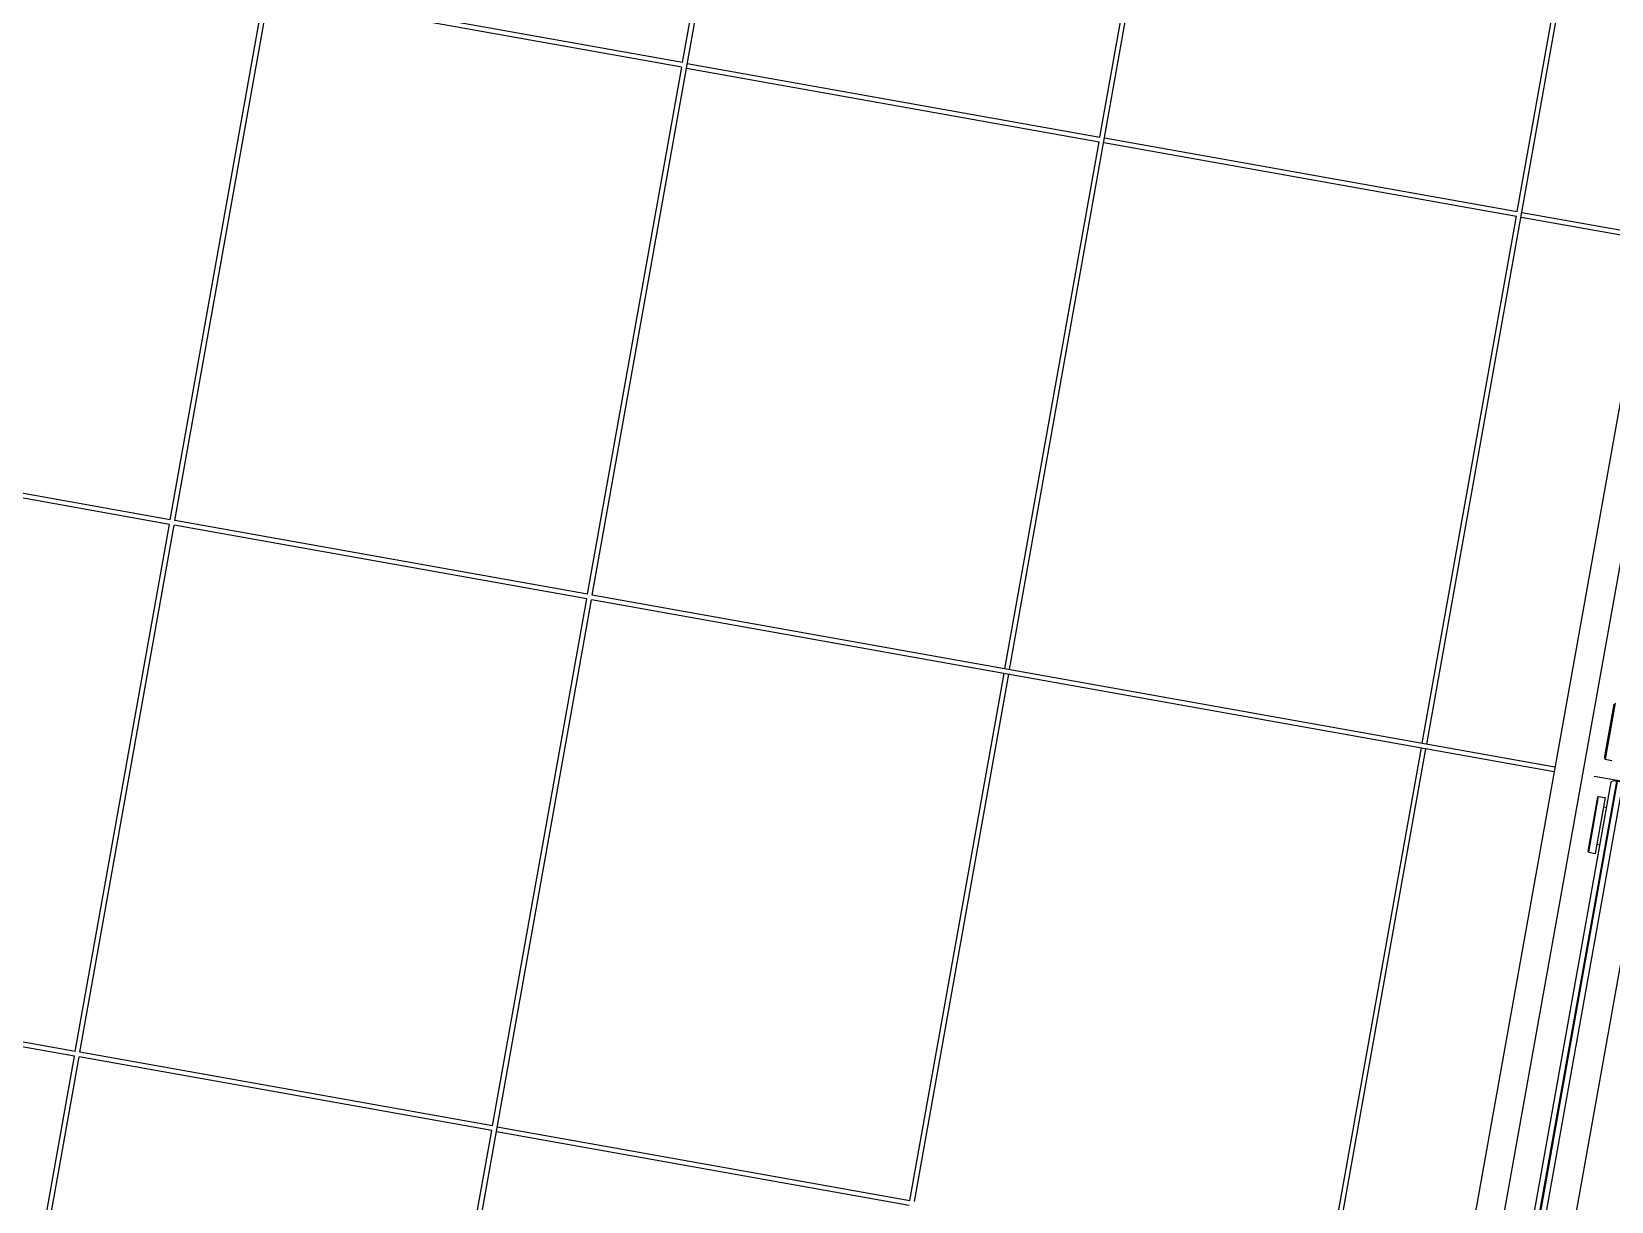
# Model space of a CAD drawing. Header units: centimetres. Extents: x 139057 to 200038, y 34824 to 80516.
# Drawn here: x 173033.3 to 173200.2, y 78768.1 to 78891.7 of the extents above; entities that cross this region are included whole.
import ezdxf

# ---------------------------------------------------------------- set-up
doc = ezdxf.new("R2010")
doc.units = ezdxf.units.CM
doc.header["$LTSCALE"] = 100
doc.layers.get('0').update_dxf_attribs({"lineweight": 0})
doc.layers.add('M-ASC', color=5, linetype='Continuous')

# ---------------------------------------------------------------- blocks, each defined once
blk = doc.blocks.new('6666666666666')
for p, q in [((1130, 0), (-1130, 0)), ((0, -2.5), (0, -62.5)), ((-20, -54), (-20, -47)), ((570, -37.1), (1, -37.1)), ((570, -37.9), (1, -37.9)), ((20, -47), (80, -47)), ((20, -54), (20, -47)), ((30, -47), (30, -43.9)), ((70, -47), (70, -43.9)), ((80, -54), (80, -47)), ((-80, -54), (-20, -54)), ((-21, -55), (-79, -55)), ((-21, -55), (-20, -54)), ((21, -55), (20, -54)), ((80, -54), (20, -54)), ((21, -55), (79, -55)), ((80, -54), (79, -55)), ((-1130, -75), (1130, -75)), ((-573.5, -242.5), (-573.5, -115)), ((-568.5, -242.5), (-568.5, -115)), ((-550, -105), (550, -105)), ((-2.5, -105), (-2.5, -1138.5)), ((2.5, -105), (2.5, -1138.5)), ((-2.5, -242.5), (-827, -242.5)), ((-573.5, -247.5), (-827, -247.5)), ((-573.5, -690.5), (-573.5, -247.5)), ((-568.5, -690.5), (-568.5, -247.5)), ((-2.5, -247.5), (-568.5, -247.5)), ((568.5, -242.5), (2.5, -242.5)), ((568.5, -247.5), (2.5, -247.5)), ((-2.5, -690.5), (-760, -690.5)), ((-573.5, -695.5), (-760, -695.5)), ((-573.5, -1138.5), (-573.5, -695.5)), ((-568.5, -1138.5), (-568.5, -695.5)), ((-2.5, -695.5), (-568.5, -695.5)), ((568.5, -690.5), (2.5, -690.5)), ((568.5, -695.5), (2.5, -695.5)), ((568.5, -1138.5), (568.5, -695.5)), ((573.5, -1138.5), (573.5, -695.5)), ((-2.5, -1138.5), (-820.9, -1138.5)), ((-573.5, -1143.5), (-820.5, -1143.5)), ((-573.5, -1143.5), (-573.5, -1586.5)), ((-568.5, -1143.5), (-568.5, -1586.5)), ((-2.5, -1143.5), (-568.5, -1143.5)), ((-2.5, -1143.5), (-2.5, -1586.5)), ((823.5, -1138.5), (2.5, -1138.5)), ((2.5, -1143.5), (2.5, -1586.5)), ((568.5, -1143.5), (2.5, -1143.5)), ((568.5, -1143.5), (568.5, -1586.5)), ((573.5, -1143.5), (573.5, -1586.5)), ((823.5, -1143.5), (573.5, -1143.5)), ((-2.5, -1586.5), (-568.5, -1586.5)), ((-2.5, -1591.5), (-568.5, -1591.5)), ((-2.5, -1591.5), (-2.5, -2034.5)), ((568.5, -1586.5), (2.5, -1586.5)), ((2.5, -1591.5), (2.5, -2034.5)), ((568.5, -1591.5), (2.5, -1591.5)), ((568.5, -1591.5), (568.5, -2034.5)), ((823.5, -1586.5), (573.5, -1586.5)), ((820.9, -1591.5), (573.5, -1591.5)), ((573.5, -1591.5), (573.5, -2034.5))]:
    blk.add_line(p, q)
blk.add_lwpolyline([(1, -33.1), (1, -41.9), (3, -43.9), (568, -43.9), (570, -41.9), (570, -33.1), (568, -31.1), (3, -31.1)], close=True)
blk = doc.blocks.new('A$C2A0E5694')
at = {"rotation": 180}
blk.add_blockref('6666666666666', (2355.5, -2850.1, 0), dxfattribs=at)

msp = doc.modelspace()

# ---------------------------------------------------------------- block references
at = {"layer": 'M-ASC', "xscale": 0.1, "yscale": 0.1, "zscale": 0.1, "rotation": 79.87167101770514}
msp.add_blockref('A$C2A0E5694', (172882.55, 78630.15, 0), dxfattribs=at)

doc.saveas('drawing.dxf')
